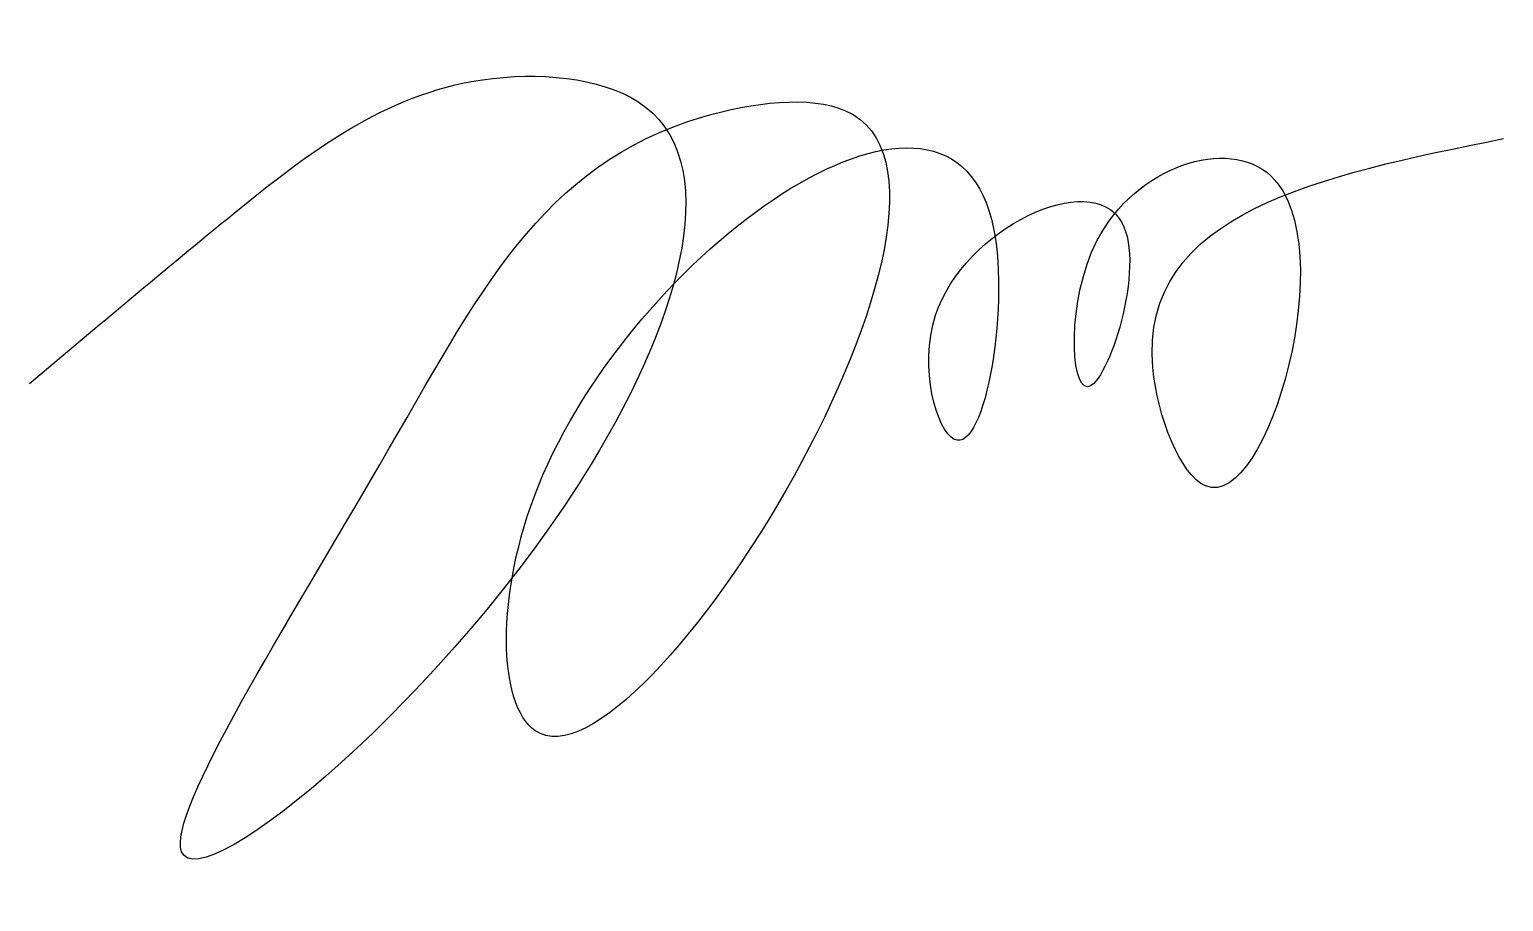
# Model space of a CAD drawing. Header units: millimetres. Extents: x 1479 to 1621, y 2221 to 2305.
import ezdxf

# ---------------------------------------------------------------- set-up
doc = ezdxf.new("R2010")
doc.units = ezdxf.units.MM

msp = doc.modelspace()

# ---------------------------------------------------------------- linework, layer by layer
at = {"color": 5}
msp.add_spline([(1479.38, 2270.99), (1499, 2287.33), (1522.79, 2300.11), (1537.66, 2298.03), (1533.2, 2263.26), (1493.95, 2226.12), (1512.98, 2263.26), (1543.9, 2296.55), (1557.58, 2297.14), (1527.84, 2237.71), (1528.14, 2261.18), (1571.55, 2286.74), (1567.99, 2265.64), (1566.2, 2277.53), (1584.04, 2286.44), (1580.77, 2270.69), (1581.66, 2284.66), (1598.32, 2290.9), (1592.07, 2261.18), (1587.02, 2272.48), (1620.62, 2294.47)], degree=3, dxfattribs=at)

doc.saveas('drawing.dxf')
